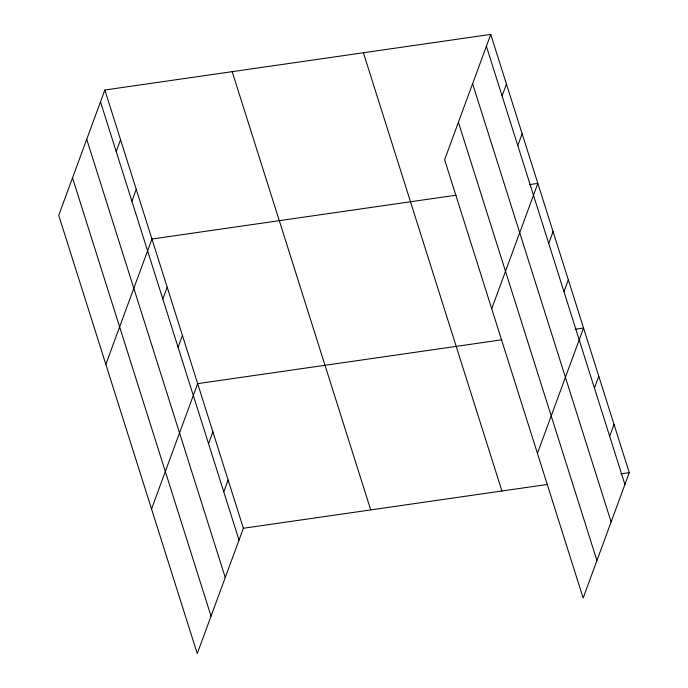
<?xml version="1.0" encoding="UTF-8"?>
<svg xmlns="http://www.w3.org/2000/svg" width="688" height="688" viewBox="0 0 688 688"><rect width="100%" height="100%" fill="white"/><g stroke="black" fill="none" stroke-linecap="round" stroke-linejoin="round"><path stroke-width="1.03" d="M104.851 90.008L58.738 215.344L197.258 653.6L243.371 528.264L104.851 90.008L490.742 34.4L629.262 472.656L583.149 597.992L444.629 159.736L490.742 34.4M116.203 151.515L120.555 139.681M131.898 201.18L136.25 189.346M105.84 364.348L151.953 239.02L456.127 195.186M162.832 299.056L167.184 287.223M178.072 347.268L182.423 335.434M151.549 508.974L197.662 383.646L501.836 339.803M208.55 443.683L212.902 431.849M223.781 491.894L228.141 480.061M502.085 95.899L506.437 84.065M517.78 145.572L522.14 133.739M491.722 308.74L537.835 183.404L529.347 184.633M548.723 243.449L553.075 231.615M563.954 291.652L568.314 279.827M537.431 453.366L583.544 328.03L575.056 329.251M594.432 388.075L598.784 376.241M609.671 436.278L614.023 424.444M243.371 528.264L547.553 484.429M620.774 473.877L629.262 472.656M486.382 46.234L624.91 484.49M472.604 83.687L611.125 521.943M458.406 122.275L596.926 560.531M363.393 52.752L501.922 491.008M232.191 71.655L370.72 509.911M100.5 101.841L239.02 540.097M86.722 139.294L225.243 577.55M72.524 177.891L211.044 616.147"/></g></svg>
